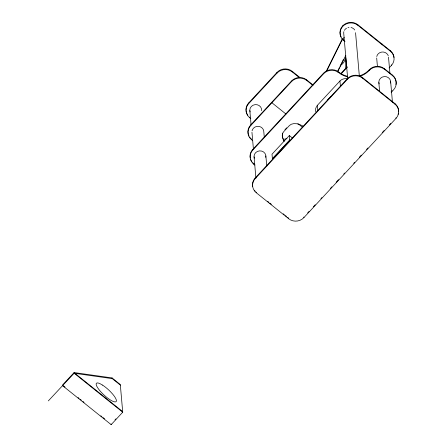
<?xml version="1.0" encoding="UTF-8"?>
<svg xmlns="http://www.w3.org/2000/svg" width="447" height="447" viewBox="0 0 447 447"><rect width="100%" height="100%" fill="white"/><g stroke="black" fill="none" stroke-linecap="round" stroke-linejoin="round"><path stroke-width="0.67" d="M346.984 67.095L346.045 68.112L346.162 62.675L345.62 56.411M282.225 136.017L282.526 133.653L283.644 131.753L289.388 125.562L291.243 124.255L293.718 123.635L296.635 123.735L299.797 124.557L302.993 126.043M282.476 133.061L282.392 137.324L284.102 141.475M326.31 71.146L342.279 38.883L342.329 39.476L326.668 71.118M337.798 70.827L339.334 67.726M339.949 66.486L343.324 59.658M337.546 72.04L345.833 55.288M347.615 78.694C344.894 78.292 341.882 78.935 339.943 80.991L317.264 105.431L315.716 108.263L315.632 111.655M246.018 110.275A10.778 10.024 -5 0 1 248.649 102.972L277 72.425A10.778 10.024 -5 0 1 292.198 71.291L299.769 77.365M250.812 118.628L249.733 117.762A10.778 10.024 -5 0 1 248.711 103.62L277.056 73.073A10.778 10.024 -5 0 1 292.254 71.939L299.283 77.577M249.046 136.145A10.778 10.024 -5 0 1 250.588 125.076L291.478 81.013A10.778 10.024 -5 0 1 306.676 79.879L313.163 85.086M252.745 140.676L251.661 139.81A10.778 10.024 -5 0 1 250.638 125.663L291.528 81.6A10.778 10.024 -5 0 1 306.726 80.471L312.676 85.243M342.324 39.403L344.19 37.392M250.27 158.093A10.778 10.024 -5 0 1 252.723 149.488L323.527 73.185A10.778 10.024 -5 0 1 338.725 72.056A21.646 20.137 -5 0 0 347.677 76.314M254.879 165.088L253.795 164.217A10.778 10.024 -5 0 1 252.773 150.075L323.583 73.777A10.778 10.024 -5 0 1 338.781 72.643A21.646 20.137 -5 0 0 347.727 76.906M284.918 129.736L286.683 127.831M340.58 73.833L347.168 66.737M341.106 73.917L347.218 67.329M289.338 135.553L272.005 154.226L272.441 159.177L289.768 140.509L289.338 135.553L292.416 138.022M272.391 158.59L289.717 139.917M74.085 372.563L62.535 385.012L62.597 385.683L111.169 424.65L122.724 412.201L120.304 384.543L112.063 377.933L74.085 372.563L74.146 373.239L122.724 412.201M252.734 186.595A10.778 10.024 -5 0 1 255.181 177.995L347.313 78.717A10.778 10.024 -5 0 1 362.506 77.582L394.952 103.609A10.778 10.024 -5 0 1 398.612 111.756M48.337 400.892L74.146 373.239L112.119 378.603L112.063 377.933M256.254 192.724A10.778 10.024 -5 0 1 255.231 178.582L347.364 79.303A10.778 10.024 -5 0 1 362.562 78.175L395.003 104.196A10.778 10.024 -5 0 1 396.025 118.343L303.899 217.616A10.778 10.024 -5 0 1 288.701 218.751L256.254 192.724L256.204 192.137M382.235 44.84L382.246 44.186L382.235 44.84L357.902 25.323A10.778 10.024 -5 0 0 342.704 26.451L342.653 25.865M359.952 75.699A21.646 20.137 -5 0 0 369.25 69.782A10.683 9.94 -5 0 1 384.319 68.659L392.488 75.102A10.778 10.024 -5 0 1 395.969 84.556M360.003 76.292A21.646 20.137 -5 0 0 369.306 70.375A10.683 9.94 -5 0 1 384.37 69.251L384.381 68.598M389.069 67.966L391.432 65.424A10.778 10.024 -5 0 0 390.404 51.282L390.354 50.69L357.851 24.73A10.778 10.024 -5 0 0 344.196 24.501A10.778 10.024 -5 0 0 341.111 36.933M391.153 91.791L392.097 90.769M391.203 92.378L393.567 89.836A10.778 10.024 -5 0 0 392.544 75.694L392.488 75.102M115.008 419.867L115.952 418.85M307.642 212.934L309.067 211.397M313.341 206.793L315.241 204.748M320.94 198.608L321.89 197.58M330.439 188.371L331.864 186.835M336.138 182.231L338.513 179.672M343.737 174.039L344.687 173.017M353.711 163.295L354.661 162.272M359.405 157.154L361.305 155.109M366.529 149.477L367.954 147.946M382.202 132.591L384.102 130.546M389.326 124.914L390.751 123.378M340.709 65.184C343.933 63.429 345.587 59.82 345.397 56.249M62.597 385.683L63.424 385.8L65.05 387.108M382.297 44.773L390.404 51.282M384.431 69.184L392.544 75.694M342.329 39.476L345.034 41.644M271.899 102.754L285.957 114.03M297.853 123.573L302.178 127.043M252.745 162.714A10.778 10.024 -5 0 0 253.745 163.63L254.829 164.496M267.557 201.245L268.641 202.111M269.72 202.977L271.346 204.279M283.242 213.822L284.32 214.689M285.404 215.555L286.482 216.426M287.566 217.292L288.645 218.158L288.701 218.751M112.113 378.525L120.355 385.135M74.979 373.357L122.668 411.614M78.057 397.539L79.141 398.411M80.225 399.277L81.309 400.149M82.935 401.451L84.019 402.322M100.821 415.799L101.905 416.671M102.989 417.537L104.615 418.845M284.046 140.883L282.336 136.737M394.952 103.609L395.003 104.196M391.376 64.832L391.432 65.424M395.975 117.751L396.025 118.343M388.504 57.099L389.94 73.515M390.65 81.628L392.466 102.363M384.319 68.659L384.37 69.251M376.687 57.981L377.402 66.184M378.832 82.505L379.62 91.49M369.25 69.782L369.306 70.375M357.851 24.73L357.902 25.323M362.506 77.582L362.562 78.175M355.555 32.692L359.354 76.146M347.693 78.638L343.709 33.117A5.928 5.515 -5 0 1 343.872 31.681M347.313 78.717L347.364 79.303M339.943 80.991L340.418 86.427M338.725 72.056L338.781 72.643M323.527 73.185L323.583 73.777M317.264 105.431L317.744 110.867M306.676 79.879L306.726 80.471M292.198 71.291L292.254 71.939M303.843 217.03L303.899 217.616M291.478 81.013L291.528 81.6M277 72.425L277.056 73.073M263.775 131.407L264.255 136.883M265.87 155.936L266.781 166.306M251.957 132.29L253.449 149.387M254.052 156.819L255.924 178.241M249.823 110.56L251.085 125.009M248.649 102.972L248.711 103.62M250.588 125.076L250.638 125.663M252.723 149.488L252.773 150.075M255.181 177.995L255.231 178.582M249.677 117.114L249.733 117.762M251.661 139.81L251.611 139.218A10.778 10.024 -5 0 1 249.75 137.274M253.745 163.63L253.795 164.217M111.119 424.058L111.169 424.65M345.738 58.378L346.045 68.112M344.425 30.329A5.928 5.515 -5 0 1 346.537 28.234M347.95 27.63A5.928 5.515 -5 0 1 348.962 27.429M351.018 27.524A5.928 5.515 -5 0 1 353.32 28.547M353.711 28.854A5.928 5.515 -5 0 1 354.683 29.966M250.124 111.968A5.928 5.515 -5 0 1 255.075 104.643A5.928 5.515 -5 0 1 261.624 110.644M376.782 56.54A5.928 5.515 -5 0 1 378.134 53.958M378.492 53.612A5.928 5.515 -5 0 1 382.196 52.036M382.716 52.02A5.928 5.515 -5 0 1 387.208 54.026M387.515 54.405A5.928 5.515 -5 0 1 388.203 55.691M251.89 161.685A10.778 10.024 -5 0 1 250.638 159.355M327.232 100.435A10.778 2.833 -51.3 0 1 330.897 96.485M247.817 115.17A10.778 10.024 -5 0 1 246.085 110.923M343.732 40.593A10.778 10.024 -5 0 1 342.704 26.451M343.676 40.006A10.778 10.024 -5 0 1 342.681 39.09M390.354 50.69A10.778 10.024 -5 0 1 394.014 57.529M283.174 139.665A21.551 20.054 -5 0 1 286.952 138.576M252.052 130.848A5.928 5.515 -5 0 1 257.986 126.333A5.928 5.515 -5 0 1 263.719 130.932M379.134 83.913A5.928 5.515 -5 0 1 384.342 76.566A5.928 5.515 -5 0 1 390.555 83.064M254.354 158.227A5.928 5.515 -5 0 1 259.562 150.879A5.928 5.515 -5 0 1 265.775 157.378M398.433 113.063A10.778 10.024 -5 0 1 398.07 114.331M255.209 191.221A10.778 10.024 -5 0 1 254.349 190.193M102.536 385.102L100.223 383.783A13.471 3.442 42.9 0 0 98.698 389.231A13.471 3.442 42.9 0 0 113.661 401.618A13.471 3.442 42.9 0 0 112.577 394.008L110.303 391.527A13.471 3.442 42.9 0 0 102.536 385.102"/></g></svg>
